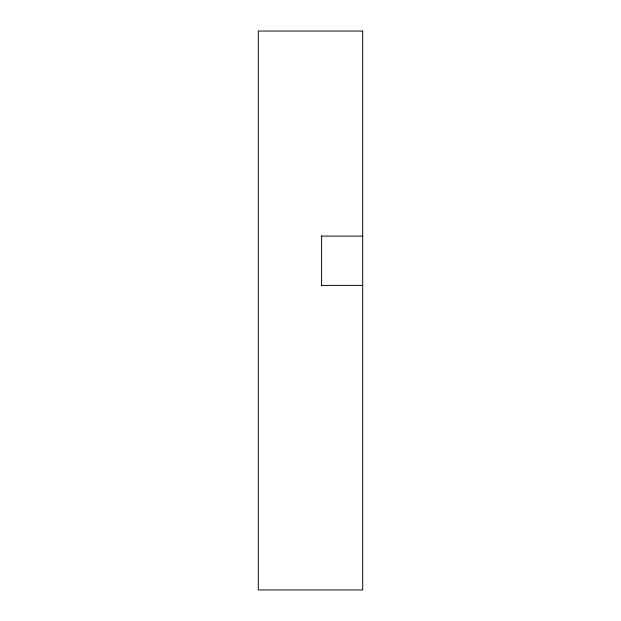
<?xml version="1.0" encoding="UTF-8"?>
<svg xmlns="http://www.w3.org/2000/svg" width="621" height="621" viewBox="0 0 621 621"><rect width="100%" height="100%" fill="white"/><g stroke="black" fill="none" stroke-linecap="round" stroke-linejoin="round"><path stroke-width="0.93" d="M321.593 236.089L362.695 236.089M321.593 285.404L362.695 285.404M321.593 235.833L321.593 285.652M362.695 31.05L258.305 31.05L258.305 589.95L362.695 589.95L362.695 31.05"/></g></svg>
